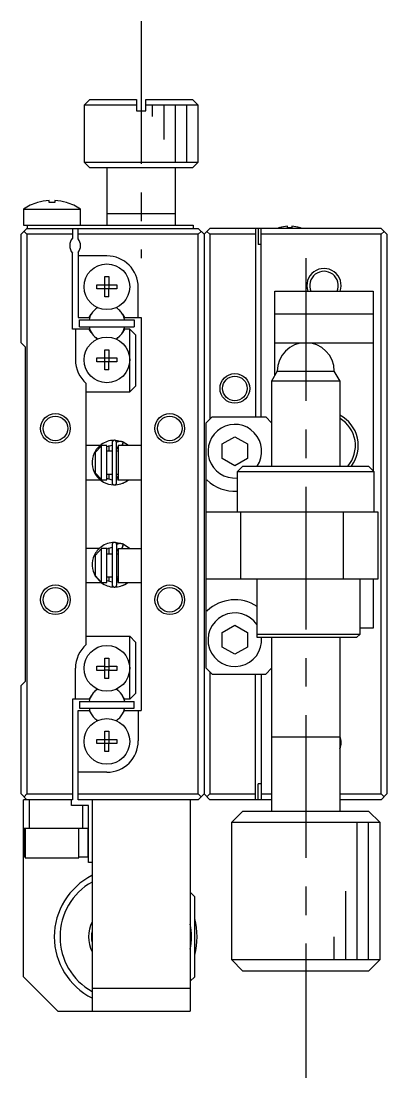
# Model space of a CAD drawing. Extents: x 37 to 349, y 38 to 247.
# Drawn here: x 37.2 to 69.2, y 109.9 to 202.4 of the extents above; entities that cross this region are included whole.
import ezdxf

# ---------------------------------------------------------------- set-up
doc = ezdxf.new("R2010")
doc.units = 0
doc.header["$LTSCALE"] = 10
doc.linetypes.add('CENTER', pattern=[2, 1.25, -0.25, 0.25, -0.25])
doc.layers.get('0').update_dxf_attribs({"linetype": 'CONTINUOUS'})
doc.layers.add('CENTER', color=1, linetype='CENTER')

msp = doc.modelspace()

# ---------------------------------------------------------------- linework, layer by layer
at = {"color": 7, "linetype": 'CONTINUOUS'}
for p, q in [((43.160134, 195.58944), (42.660134, 195.08944)), ((43.160134, 195.58944), (47.260134, 195.58944)), ((47.260134, 195.58944), (47.260134, 194.58944)), ((48.060134, 195.58944), (52.160134, 195.58944)), ((48.060134, 194.58944), (48.060134, 195.58944)), ((52.660134, 195.08944), (52.160134, 195.58944)), ((47.260134, 195.08944), (42.660134, 195.08944)), ((42.660134, 195.08944), (42.660134, 190.08944)), ((47.260134, 194.58944), (48.060134, 194.58944)), ((52.660134, 195.08944), (48.060134, 195.08944)), ((52.660134, 190.08944), (52.660134, 195.08944)), ((42.660134, 190.08944), (43.160134, 189.58944)), ((42.660134, 190.08944), (52.660134, 190.08944)), ((52.160134, 189.58944), (52.660134, 190.08944)), ((52.160134, 189.58944), (43.160134, 189.58944)), ((44.660134, 189.58944), (44.660134, 184.58944)), ((50.660134, 184.58944), (50.660134, 189.58944)), ((37.360134, 185.981097), (42.360134, 185.981097)), ((37.360134, 185.981097), (37.360134, 184.58944)), ((38.601545, 186.552021), (38.598201, 186.558876)), ((39.600134, 186.552021), (39.600134, 186.724393)), ((40.120134, 186.552021), (39.600134, 186.552021)), ((40.120134, 186.724393), (40.120134, 186.552021)), ((41.122067, 186.558876), (41.118724, 186.552021)), ((42.360134, 184.58944), (42.360134, 185.981097)), ((44.660134, 185.58944), (50.660134, 185.58944)), ((37.160134, 183.78944), (37.660134, 184.28944)), ((37.360134, 184.58944), (52.210134, 184.58944)), ((37.660134, 184.28944), (52.660134, 184.28944)), ((37.710134, 184.28944), (37.710134, 184.58944)), ((41.660134, 184.28944), (41.660134, 183.450878)), ((42.160134, 183.38944), (42.160134, 184.28944)), ((52.210134, 184.58944), (52.210134, 184.28944)), ((52.660134, 184.28944), (53.160134, 183.78944)), ((53.160134, 183.78944), (53.660134, 184.28944)), ((68.660134, 184.28944), (53.660134, 184.28944)), ((57.660134, 184.28944), (57.660134, 167.78944)), ((57.910134, 184.28944), (57.910134, 182.88944)), ((58.160134, 167.78944), (58.160134, 184.28944)), ((59.773773, 184.358962), (59.771518, 184.363584)), ((60.480134, 184.358962), (60.480134, 184.479299)), ((60.840134, 184.358962), (60.480134, 184.358962)), ((60.840134, 184.479299), (60.840134, 184.358962)), ((61.54875, 184.363584), (61.546496, 184.358962)), ((68.660134, 184.28944), (69.160134, 183.78944)), ((37.160134, 174.28944), (37.160134, 183.78944)), ((37.660134, 183.78944), (37.410134, 184.03944)), ((37.660134, 183.78944), (37.660134, 134.78944)), ((41.660134, 183.78944), (37.660134, 183.78944)), ((52.660134, 183.78944), (42.160134, 183.78944)), ((52.910134, 184.03944), (52.660134, 183.78944)), ((52.660134, 134.78944), (52.660134, 183.78944)), ((53.160134, 183.78944), (53.160134, 134.78944)), ((53.660134, 183.78944), (53.410134, 184.03944)), ((53.660134, 183.78944), (53.660134, 167.58944)), ((57.660134, 183.78944), (53.660134, 183.78944)), ((68.660134, 183.78944), (58.160134, 183.78944)), ((68.910134, 184.03944), (68.660134, 183.78944)), ((68.660134, 134.78944), (68.660134, 183.78944)), ((69.160134, 183.78944), (69.160134, 134.78944)), ((58.160134, 182.88944), (57.910134, 182.88944)), ((41.660134, 175.48944), (41.660134, 182.128002)), ((42.160134, 182.18944), (42.160134, 176.48944)), ((44.660134, 181.88944), (42.160134, 181.88944)), ((44.480134, 180.075801), (44.840134, 180.075801)), ((44.480134, 179.36944), (44.480134, 180.075801)), ((44.840134, 180.075801), (44.840134, 179.36944)), ((43.773773, 179.36944), (44.480134, 179.36944)), ((43.773773, 179.00944), (43.773773, 179.36944)), ((44.480134, 179.00944), (43.773773, 179.00944)), ((44.490506, 179.359068), (44.480134, 179.36944)), ((44.490506, 179.019812), (44.480134, 179.00944)), ((44.480134, 178.303078), (44.480134, 179.00944)), ((44.490506, 179.019812), (44.490506, 179.359068)), ((44.490506, 179.359068), (44.829762, 179.359068)), ((44.829762, 179.019812), (44.490506, 179.019812)), ((44.829762, 179.359068), (44.840134, 179.36944)), ((44.829762, 179.359068), (44.829762, 179.019812)), ((44.829762, 179.019812), (44.840134, 179.00944)), ((44.840134, 179.36944), (45.546496, 179.36944)), ((45.546496, 179.00944), (44.840134, 179.00944)), ((44.840134, 178.303078), (44.840134, 179.00944)), ((45.546496, 179.36944), (45.546496, 179.00944)), ((47.410134, 176.48944), (47.410134, 179.13944)), ((59.360134, 178.78944), (67.960134, 178.78944)), ((59.360134, 171.44303), (59.360134, 178.78944)), ((67.960134, 178.78944), (67.960134, 163.08944)), ((44.840134, 178.303078), (44.480134, 178.303078)), ((43.115722, 176.48944), (43.285319, 176.78319)), ((46.03495, 176.78319), (46.204546, 176.48944)), ((67.960134, 176.78944), (59.360134, 176.78944)), ((42.160134, 176.48944), (43.115722, 176.48944)), ((42.260134, 176.28944), (47.060134, 176.28944)), ((42.260134, 175.68944), (42.260134, 176.28944)), ((46.204546, 176.48944), (47.660134, 176.48944)), ((47.060134, 176.28944), (47.060134, 175.68944)), ((47.660134, 176.48944), (47.660134, 142.08944)), ((43.115722, 175.48944), (41.660134, 175.48944)), ((41.910134, 175.48944), (41.910134, 172.78944)), ((42.260134, 175.68944), (47.060134, 175.68944)), ((43.285319, 175.19569), (43.115722, 175.48944)), ((46.204546, 175.48944), (46.03495, 175.19569)), ((46.660134, 175.48944), (46.204546, 175.48944)), ((46.660134, 175.48944), (47.160134, 174.98944)), ((46.660134, 169.98944), (46.660134, 175.48944)), ((47.160134, 174.98944), (47.160134, 170.48944)), ((37.160134, 174.28944), (37.510134, 173.93944)), ((37.510134, 173.93944), (37.510134, 144.63944)), ((59.360134, 174.28944), (67.960134, 174.28944)), ((44.480134, 173.675801), (44.840134, 173.675801)), ((44.480134, 172.96944), (44.480134, 173.675801)), ((44.840134, 173.675801), (44.840134, 172.96944)), ((43.773773, 172.96944), (44.480134, 172.96944)), ((43.773773, 172.60944), (43.773773, 172.96944)), ((44.480134, 172.60944), (43.773773, 172.60944)), ((44.490506, 172.959068), (44.480134, 172.96944)), ((44.490506, 172.619812), (44.480134, 172.60944)), ((44.480134, 171.903078), (44.480134, 172.60944)), ((44.490506, 172.619812), (44.490506, 172.959068)), ((44.490506, 172.959068), (44.829762, 172.959068)), ((44.829762, 172.619812), (44.490506, 172.619812)), ((44.829762, 172.959068), (44.840134, 172.96944)), ((44.829762, 172.959068), (44.829762, 172.619812)), ((44.829762, 172.619812), (44.840134, 172.60944)), ((44.840134, 172.96944), (45.546496, 172.96944)), ((45.546496, 172.60944), (44.840134, 172.60944)), ((44.840134, 171.903078), (44.840134, 172.60944)), ((45.546496, 172.96944), (45.546496, 172.60944)), ((44.840134, 171.903078), (44.480134, 171.903078)), ((59.560134, 171.78944), (59.060134, 170.923414)), ((59.560134, 171.78944), (64.560134, 171.78944)), ((65.060134, 170.923414), (64.560134, 171.78944)), ((42.860134, 147.868502), (42.860134, 170.710378)), ((47.160134, 170.48944), (46.660134, 169.98944)), ((59.060134, 170.923414), (59.060134, 163.48944)), ((65.060134, 170.923414), (59.060134, 170.923414)), ((65.060134, 163.48944), (65.060134, 170.923414)), ((42.860134, 169.98944), (46.660134, 169.98944)), ((53.860134, 167.78944), (53.360134, 167.28944)), ((53.860134, 167.78944), (58.560134, 167.78944)), ((59.060134, 167.28944), (58.560134, 167.78944)), ((53.360134, 145.78944), (53.360134, 167.28944)), ((46.081163, 165.588442), (45.33962, 165.746167)), ((45.511603, 165.579325), (45.509845, 165.578488)), ((45.543193, 165.593341), (45.511603, 165.579325)), ((45.57543, 165.605761), (45.543193, 165.593341)), ((45.608236, 165.616553), (45.57543, 165.605761)), ((45.641529, 165.625691), (45.608236, 165.616553)), ((45.67523, 165.633155), (45.641529, 165.625691)), ((45.709255, 165.638925), (45.67523, 165.633155)), ((45.74352, 165.642988), (45.709255, 165.638925)), ((45.777943, 165.645334), (45.74352, 165.642988)), ((45.81244, 165.645957), (45.777943, 165.645334)), ((45.846925, 165.644856), (45.81244, 165.645957)), ((45.881315, 165.642032), (45.846925, 165.644856)), ((45.915526, 165.637493), (45.881315, 165.642032)), ((45.949473, 165.631249), (45.915526, 165.637493)), ((45.983075, 165.623315), (45.949473, 165.631249)), ((46.016247, 165.61371), (45.983075, 165.623315)), ((46.087962, 165.585529), (45.98394, 165.289421)), ((46.048908, 165.602457), (46.016247, 165.61371)), ((46.079299, 165.590303), (46.048908, 165.602457)), ((46.077966, 165.590584), (46.079959, 165.589929)), ((46.565934, 165.289474), (46.078858, 165.589451)), ((46.079959, 165.589929), (46.081437, 165.588083)), ((46.081437, 165.588083), (46.082392, 165.585061)), ((46.08271, 165.575568), (46.082071, 165.569159)), ((46.082392, 165.585061), (46.082817, 165.58088)), ((46.082817, 165.58088), (46.08271, 165.575568)), ((54.760134, 165.424525), (55.860134, 166.05961)), ((55.860134, 166.05961), (56.960134, 165.424525)), ((44.059668, 165.28944), (42.860134, 165.28944)), ((43.660134, 164.705955), (44.160134, 165.235123)), ((43.660134, 162.872925), (43.660134, 164.705955)), ((44.660134, 165.28944), (44.160134, 165.28944)), ((44.160134, 165.28944), (44.160134, 162.28944)), ((44.660124, 165.204366), (45.112257, 165.335468)), ((44.660134, 162.28944), (44.660134, 165.28944)), ((45.112285, 164.78944), (44.660134, 164.78944)), ((44.860134, 164.78944), (44.860134, 165.28944)), ((45.112285, 165.547486), (45.112285, 162.047486)), ((45.512285, 162.047486), (45.512285, 165.547486)), ((45.512285, 164.945875), (45.660102, 165.205801)), ((45.660134, 164.78944), (45.512285, 164.78944)), ((45.660134, 165.28944), (45.660134, 162.28944)), ((47.660134, 165.28944), (45.660134, 165.28944)), ((45.979735, 165.301264), (45.97341, 165.28944)), ((45.986196, 165.313769), (45.979735, 165.301264)), ((45.992751, 165.326875), (45.986196, 165.313769)), ((45.999357, 165.340497), (45.992751, 165.326875)), ((46.005972, 165.354545), (45.999357, 165.340497)), ((46.012552, 165.368931), (46.005972, 165.354545)), ((46.019055, 165.383559), (46.012552, 165.368931)), ((46.025439, 165.398335), (46.019055, 165.383559)), ((46.031662, 165.413163), (46.025439, 165.398335)), ((46.037684, 165.427948), (46.031662, 165.413163)), ((46.043467, 165.442593), (46.037684, 165.427948)), ((46.048972, 165.457004), (46.043467, 165.442593)), ((46.054163, 165.471086), (46.048972, 165.457004)), ((46.059008, 165.484749), (46.054163, 165.471086)), ((46.063475, 165.497905), (46.059008, 165.484749)), ((46.067534, 165.510467), (46.063475, 165.497905)), ((46.07116, 165.522355), (46.067534, 165.510467)), ((46.074329, 165.533491), (46.07116, 165.522355)), ((46.07702, 165.543804), (46.074329, 165.533491)), ((46.079217, 165.553226), (46.07702, 165.543804)), ((46.080904, 165.561696), (46.079217, 165.553226)), ((46.082071, 165.569159), (46.080904, 165.561696)), ((54.760134, 164.154355), (54.760134, 165.424525)), ((56.960134, 165.424525), (56.960134, 164.154355)), ((55.860134, 163.519269), (54.760134, 164.154355)), ((56.960134, 164.154355), (55.860134, 163.519269)), ((44.160134, 162.343757), (43.660134, 162.872925)), ((56.560134, 163.48944), (56.060134, 162.98944)), ((68.060134, 162.98944), (56.060134, 162.98944)), ((56.060134, 162.98944), (56.060134, 159.48944)), ((56.560134, 163.48944), (67.560134, 163.48944)), ((68.060134, 162.98944), (67.560134, 163.48944)), ((68.060134, 159.48944), (68.060134, 162.98944)), ((42.860134, 162.28944), (44.078872, 162.28944)), ((44.160134, 162.28944), (44.660134, 162.28944)), ((45.112283, 162.259806), (44.660066, 162.390338)), ((44.660134, 162.78944), (45.112285, 162.78944)), ((44.860134, 162.313964), (44.860134, 162.78944)), ((45.512285, 162.78944), (45.660134, 162.78944)), ((45.660095, 162.389176), (45.512285, 162.649097)), ((45.673495, 162.288634), (45.512287, 162.259488)), ((45.660134, 162.28944), (47.660134, 162.28944)), ((46.020607, 161.981889), (46.079299, 162.00467)), ((46.077966, 162.004389), (46.077659, 162.00512)), ((46.079299, 162.00467), (46.077966, 162.004389)), ((46.079057, 162.005606), (46.131987, 162.029209)), ((53.429313, 162.271284), (53.360134, 162.241912)), ((45.334262, 161.848714), (45.43505, 161.852352)), ((53.360134, 159.48944), (68.360134, 159.48944)), ((56.360134, 159.48944), (56.360134, 153.58944)), ((65.360134, 153.58944), (65.360134, 159.48944)), ((68.360134, 159.48944), (68.360134, 153.58944)), ((44.660012, 156.25734), (45.122996, 156.39351)), ((45.123024, 156.605529), (45.123024, 153.105529)), ((46.091902, 156.646485), (45.350359, 156.804209)), ((45.522342, 156.637367), (45.520584, 156.636531)), ((45.553932, 156.651384), (45.522342, 156.637367)), ((45.523024, 153.105529), (45.523024, 156.605529)), ((45.586169, 156.663803), (45.553932, 156.651384)), ((45.618975, 156.674595), (45.586169, 156.663803)), ((45.652269, 156.683734), (45.618975, 156.674595)), ((45.685969, 156.691197), (45.652269, 156.683734)), ((45.719994, 156.696967), (45.685969, 156.691197)), ((45.754259, 156.70103), (45.719994, 156.696967)), ((45.788683, 156.703376), (45.754259, 156.70103)), ((45.823179, 156.703999), (45.788683, 156.703376)), ((45.857664, 156.702898), (45.823179, 156.703999)), ((45.892054, 156.700075), (45.857664, 156.702898)), ((45.926265, 156.695536), (45.892054, 156.700075)), ((45.960213, 156.689292), (45.926265, 156.695536)), ((46.098701, 156.643571), (45.958854, 156.28942)), ((45.993814, 156.681358), (45.960213, 156.689292)), ((45.976861, 156.334416), (45.97113, 156.324606)), ((45.982804, 156.345025), (45.976861, 156.334416)), ((45.988923, 156.356366), (45.982804, 156.345025)), ((45.995179, 156.368371), (45.988923, 156.356366)), ((46.026987, 156.671752), (45.993814, 156.681358)), ((46.001535, 156.380965), (45.995179, 156.368371)), ((46.007952, 156.394072), (46.001535, 156.380965)), ((46.01439, 156.407611), (46.007952, 156.394072)), ((46.020809, 156.421498), (46.01439, 156.407611)), ((46.027171, 156.435649), (46.020809, 156.421498)), ((46.059647, 156.660499), (46.026987, 156.671752)), ((46.033436, 156.449977), (46.027171, 156.435649)), ((46.039565, 156.464394), (46.033436, 156.449977)), ((46.045522, 156.478811), (46.039565, 156.464394)), ((46.05127, 156.49314), (46.045522, 156.478811)), ((46.056772, 156.507293), (46.05127, 156.49314)), ((46.061997, 156.521183), (46.056772, 156.507293)), ((46.090038, 156.648345), (46.059647, 156.660499)), ((46.06691, 156.534725), (46.061997, 156.521183)), ((46.071484, 156.547835), (46.06691, 156.534725)), ((46.075688, 156.560434), (46.071484, 156.547835)), ((46.079498, 156.572444), (46.075688, 156.560434)), ((46.08289, 156.583791), (46.079498, 156.572444)), ((46.085843, 156.594406), (46.08289, 156.583791)), ((46.08834, 156.604223), (46.085843, 156.594406)), ((46.090364, 156.613183), (46.08834, 156.604223)), ((46.088705, 156.648627), (46.090651, 156.648005)), ((46.642726, 156.28949), (46.089597, 156.647494)), ((46.091904, 156.621229), (46.090364, 156.613183)), ((46.090651, 156.648005), (46.09211, 156.646256)), ((46.09295, 156.628314), (46.091904, 156.621229)), ((46.09211, 156.646256), (46.093074, 156.643392)), ((46.093495, 156.634393), (46.09295, 156.628314)), ((46.093074, 156.643392), (46.093536, 156.639429)), ((46.093536, 156.639429), (46.093495, 156.634393)), ((44.004141, 156.28944), (42.860134, 156.28944)), ((43.660134, 155.705955), (44.160134, 156.235123)), ((43.660134, 153.872925), (43.660134, 155.705955)), ((44.660134, 156.28944), (44.160134, 156.28944)), ((44.160134, 156.28944), (44.160134, 153.28944)), ((44.660134, 153.28944), (44.660134, 156.28944)), ((45.123024, 155.78944), (44.660134, 155.78944)), ((44.860134, 156.28944), (44.734122, 156.28944)), ((44.860134, 155.78944), (44.860134, 156.28944)), ((45.523024, 156.003918), (45.660089, 156.257225)), ((45.660134, 155.78944), (45.523024, 155.78944)), ((45.660134, 156.28955), (47.660134, 156.288922)), ((45.660134, 156.28944), (45.660134, 153.28944)), ((45.951005, 156.294467), (45.946828, 156.28944)), ((45.955552, 156.300538), (45.951005, 156.294467)), ((45.960443, 156.307615), (45.955552, 156.300538)), ((45.965646, 156.315654), (45.960443, 156.307615)), ((45.97113, 156.324606), (45.965646, 156.315654)), ((43.644022, 153.865995), (44.164138, 153.288933)), ((44.160134, 153.343757), (43.660134, 153.872925)), ((44.660134, 153.78944), (45.123024, 153.78944)), ((44.860134, 153.375444), (44.860134, 153.78944)), ((45.523024, 153.78944), (45.660134, 153.78944)), ((45.660107, 153.453821), (45.523024, 153.70714)), ((68.360134, 153.58944), (53.360134, 153.58944)), ((57.810134, 148.48944), (57.810134, 153.58944)), ((66.810134, 148.78944), (66.810134, 153.58944)), ((67.960134, 153.58944), (67.960134, 149.28944)), ((42.860134, 153.28944), (44.660134, 153.28944)), ((45.123022, 153.317848), (44.660082, 153.453406)), ((45.345001, 152.906756), (45.445789, 152.910395)), ((45.660214, 153.341822), (45.523026, 153.31753)), ((45.660134, 153.28944), (47.660134, 153.28944)), ((46.031346, 153.03993), (46.090038, 153.062713)), ((46.08358, 153.064397), (46.086222, 153.062943)), ((46.088705, 153.062431), (46.088398, 153.063163)), ((46.090038, 153.062713), (46.088705, 153.062431)), ((46.089796, 153.063649), (46.142726, 153.087251)), ((53.360134, 150.836968), (53.429313, 150.807595)), ((54.760134, 148.924525), (55.860134, 149.55961)), ((55.860134, 149.55961), (56.960134, 148.924525)), ((67.960134, 149.28944), (66.810134, 149.28944)), ((42.860134, 148.58944), (46.660134, 148.58944)), ((46.660134, 148.58944), (47.160134, 148.08944)), ((46.660134, 143.08944), (46.660134, 148.58944)), ((47.160134, 148.08944), (47.160134, 143.58944)), ((54.760134, 147.654355), (54.760134, 148.924525)), ((56.960134, 148.924525), (56.960134, 147.654355)), ((57.810134, 148.78944), (66.810134, 148.78944)), ((66.510134, 148.48944), (57.810134, 148.48944)), ((59.060134, 148.48944), (59.060134, 133.28944)), ((65.060134, 133.28944), (65.060134, 148.48944)), ((66.510134, 148.48944), (66.810134, 148.78944)), ((55.860134, 147.019269), (54.760134, 147.654355)), ((56.960134, 147.654355), (55.860134, 147.019269)), ((44.480134, 146.675801), (44.840134, 146.675801)), ((44.480134, 145.96944), (44.480134, 146.675801)), ((44.840134, 146.675801), (44.840134, 145.96944)), ((41.910134, 143.08944), (41.910134, 145.78944)), ((43.773773, 145.96944), (44.480134, 145.96944)), ((43.773773, 145.60944), (43.773773, 145.96944)), ((44.480134, 145.60944), (43.773773, 145.60944)), ((44.490506, 145.959068), (44.480134, 145.96944)), ((44.490506, 145.619812), (44.480134, 145.60944)), ((44.480134, 144.903078), (44.480134, 145.60944)), ((44.490506, 145.619812), (44.490506, 145.959068)), ((44.490506, 145.959068), (44.829762, 145.959068)), ((44.829762, 145.619812), (44.490506, 145.619812)), ((44.829762, 145.959068), (44.840134, 145.96944)), ((44.829762, 145.959068), (44.829762, 145.619812)), ((44.829762, 145.619812), (44.840134, 145.60944)), ((44.840134, 145.96944), (45.546496, 145.96944)), ((45.546496, 145.60944), (44.840134, 145.60944)), ((44.840134, 144.903078), (44.840134, 145.60944)), ((45.546496, 145.96944), (45.546496, 145.60944)), ((53.360134, 145.78944), (53.860134, 145.28944)), ((53.660134, 145.48944), (53.660134, 134.78944)), ((53.860134, 145.28944), (58.560134, 145.28944)), ((57.660134, 134.28944), (57.660134, 145.28944)), ((58.160134, 145.28944), (58.160134, 134.28944)), ((58.560134, 145.28944), (59.060134, 145.78944)), ((37.510134, 144.63944), (37.160134, 144.28944)), ((44.840134, 144.903078), (44.480134, 144.903078)), ((37.160134, 134.78944), (37.160134, 144.28944)), ((43.285319, 143.38319), (43.115722, 143.08944)), ((46.204546, 143.08944), (46.03495, 143.38319)), ((47.160134, 143.58944), (46.660134, 143.08944)), ((43.115722, 143.08944), (41.660134, 143.08944)), ((41.660134, 143.08944), (41.660134, 134.28944)), ((42.260134, 142.88944), (47.060134, 142.88944)), ((42.260134, 142.88944), (42.260134, 142.28944)), ((46.660134, 143.08944), (46.204546, 143.08944)), ((47.060134, 142.28944), (47.060134, 142.88944)), ((42.160134, 142.08944), (43.115722, 142.08944)), ((42.160134, 134.28944), (42.160134, 142.08944)), ((42.260134, 142.28944), (47.060134, 142.28944)), ((43.115722, 142.08944), (43.285319, 141.79569)), ((46.03495, 141.79569), (46.204546, 142.08944)), ((46.204546, 142.08944), (47.660134, 142.08944)), ((47.410134, 142.08944), (47.410134, 139.43944)), ((44.480134, 140.275801), (44.840134, 140.275801)), ((44.480134, 139.56944), (44.480134, 140.275801)), ((44.840134, 140.275801), (44.840134, 139.56944)), ((59.060129, 139.78944), (65.060139, 139.78944)), ((43.773773, 139.56944), (44.480134, 139.56944)), ((43.773773, 139.20944), (43.773773, 139.56944)), ((44.480134, 139.20944), (43.773773, 139.20944)), ((44.490506, 139.559068), (44.480134, 139.56944)), ((44.490506, 139.219812), (44.480134, 139.20944)), ((44.480134, 138.503078), (44.480134, 139.20944)), ((44.490506, 139.219812), (44.490506, 139.559068)), ((44.490506, 139.559068), (44.829762, 139.559068)), ((44.829762, 139.219812), (44.490506, 139.219812)), ((44.829762, 139.559068), (44.840134, 139.56944)), ((44.829762, 139.559068), (44.829762, 139.219812)), ((44.829762, 139.219812), (44.840134, 139.20944)), ((44.840134, 139.56944), (45.546496, 139.56944)), ((45.546496, 139.20944), (44.840134, 139.20944)), ((44.840134, 138.503078), (44.840134, 139.20944)), ((45.546496, 139.56944), (45.546496, 139.20944)), ((44.840134, 138.503078), (44.480134, 138.503078)), ((44.660134, 136.68944), (42.160134, 136.68944)), ((58.160134, 135.68944), (57.910134, 135.68944)), ((57.910134, 134.28944), (57.910134, 135.68944)), ((37.160134, 134.78944), (37.660134, 134.28944)), ((41.660134, 134.28944), (37.360134, 134.28944)), ((37.360134, 118.78944), (37.360134, 134.28944)), ((37.410134, 134.53944), (37.660134, 134.78944)), ((37.660134, 134.78944), (41.660134, 134.78944)), ((37.860134, 134.28944), (37.860134, 131.78944)), ((41.560134, 133.78944), (41.560134, 134.28944)), ((42.160134, 134.78944), (52.660134, 134.78944)), ((52.660134, 134.28944), (42.160134, 134.28944)), ((43.360134, 134.28944), (43.360134, 115.78944)), ((51.960134, 134.28944), (51.960134, 115.78944)), ((52.660134, 134.78944), (52.910134, 134.53944)), ((53.160134, 134.78944), (52.660134, 134.28944)), ((53.660134, 134.28944), (53.160134, 134.78944)), ((53.410134, 134.53944), (53.660134, 134.78944)), ((53.660134, 134.78944), (57.660134, 134.78944)), ((59.060134, 134.28944), (53.660134, 134.28944)), ((58.160134, 134.78944), (59.060134, 134.78944)), ((65.060134, 134.78944), (68.660134, 134.78944)), ((68.660134, 134.28944), (65.060134, 134.28944)), ((68.660134, 134.78944), (68.910134, 134.53944)), ((68.660134, 134.28944), (69.160134, 134.78944)), ((43.060134, 133.78944), (41.560134, 133.78944)), ((42.560134, 131.78944), (42.560134, 133.78944)), ((43.060134, 128.78944), (43.060134, 133.78944)), ((56.560134, 133.28944), (55.560134, 132.28944)), ((56.560134, 133.28944), (67.560134, 133.28944)), ((68.560134, 132.28944), (67.560134, 133.28944)), ((55.560134, 132.28944), (55.560134, 120.28944)), ((68.560134, 132.28944), (55.560134, 132.28944)), ((68.560134, 120.28944), (68.560134, 132.28944)), ((37.360134, 131.78944), (43.060134, 131.78944)), ((37.429313, 131.78944), (37.429313, 129.28944)), ((37.510134, 131.78944), (37.510134, 129.18944)), ((42.210134, 129.18944), (42.210134, 131.78944)), ((43.019871, 129.28944), (43.019871, 131.78944)), ((37.510134, 129.28944), (37.360134, 129.28944)), ((37.510134, 129.18944), (42.210134, 129.18944)), ((42.210134, 129.28944), (43.060134, 129.28944)), ((43.360134, 128.78944), (43.060134, 128.78944)), ((52.360134, 125.78944), (51.960134, 126.18944)), ((52.360134, 118.78944), (52.360134, 125.78944)), ((55.560134, 120.28944), (68.560134, 120.28944)), ((55.560134, 120.28944), (56.560134, 119.28944)), ((67.560134, 119.28944), (68.560134, 120.28944)), ((37.360134, 118.78944), (40.360134, 115.78944)), ((51.960134, 118.38944), (52.360134, 118.78944)), ((67.560134, 119.28944), (56.560134, 119.28944)), ((43.360134, 117.78944), (51.960134, 117.78944)), ((40.360134, 115.78944), (51.960134, 115.78944))]:
    msp.add_line(p, q, dxfattribs=at)
at = {"color": 3, "linetype": 'CONTINUOUS'}
for p, q in [((48.660134, 194.08944), (48.660134, 195.08944)), ((49.660134, 192.08944), (49.660134, 195.08944)), ((50.660134, 190.08944), (50.660134, 195.08944)), ((51.660134, 190.08944), (51.660134, 195.08944)), ((66.560134, 120.28944), (66.560134, 132.28944)), ((67.560134, 120.28944), (67.560134, 132.28944)), ((65.560134, 120.28944), (65.560134, 126.28944)), ((64.560134, 120.28944), (64.560134, 122.28944))]:
    msp.add_line(p, q, dxfattribs=at)
at = {"color": 7, "linetype": 'CONTINUOUS'}
for centre, radius in [((44.660134, 179.18944), 2), ((44.660134, 172.78944), 2), ((55.860134, 170.28944), 1.075), ((40.160134, 166.78944), 1.075), ((50.160134, 166.78944), 1.075), ((40.160134, 151.78944), 1.075), ((50.160134, 151.78944), 1.075), ((44.660134, 145.78944), 2), ((44.660134, 139.38944), 2)]:
    msp.add_circle(centre, radius, dxfattribs=at)
at = {"color": 3, "linetype": 'CONTINUOUS'}
for centre in [(55.860134, 170.28944), (40.160134, 166.78944), (50.160134, 166.78944), (40.160134, 151.78944), (50.160134, 151.78944)]:
    msp.add_circle(centre, 1.3, dxfattribs=at)
at = {"color": 7, "linetype": 'CONTINUOUS'}
for centre, radius, start, end in [((39.860134, 182.23944), 4.5, 106.285843, 123.748989), ((39.860134, 182.23944), 4.492483, 93.317816, 106.26943), ((39.860134, 182.23944), 4.492483, 73.73057, 86.682184), ((39.860134, 182.23944), 4.5, 56.251011, 73.714157), ((60.660134, 181.28944), 3.2, 106.122533, 110.364135), ((60.660134, 181.28944), 3.194933, 93.229709, 106.106712), ((60.660134, 181.28944), 3.194933, 73.893288, 86.770291), ((60.660134, 181.28944), 3.2, 69.635865, 73.877467), ((42.410134, 182.78944), 1, 138.590378, 221.409622), ((41.360134, 182.78944), 1, 323.130102, 36.869898), ((44.660134, 179.13944), 2.75, 0, 90), ((63.660134, 179.28944), 1.25, 336.421822, 203.578178), ((44.660134, 175.989439), 1.5875, 149.999969, 169.10691), ((44.660134, 175.98944), 1.5875, 135, 150), ((44.775134, 175.87463), 1.75, 121.886504, 135.004406), ((44.660134, 175.989439), 1.5875, 120.433182, 134.999974), ((44.660134, 175.989439), 1.5875, 45.000026, 59.566818), ((44.545134, 175.87463), 1.75, 44.995594, 58.113496), ((44.660134, 175.98944), 1.5875, 30, 45), ((44.660134, 175.989439), 1.5875, 10.89309, 30.000031), ((44.660134, 175.989439), 1.5875, 190.893016, 239.566737), ((44.775134, 176.10425), 1.75, 224.995594, 238.113496), ((44.660134, 175.989439), 1.5875, 300.433263, 349.106984), ((44.545134, 176.10425), 1.75, 301.886504, 315.004406), ((62.060134, 171.78944), 2.5, 0, 180), ((44.660134, 172.78944), 2.75, 180, 229.114807), ((63.660134, 165.28944), 3, 323.130102, 62.181861), ((63.660134, 165.28944), 2.75, 319.114807, 59.396705), ((55.860134, 164.78944), 2.35, 326.413761, 274.882142), ((45.314431, 163.790419), 1.956028, 90.75808874, 125.76486754), ((45.312285, 165.547486), 0.2, 0, 180), ((45.322053, 163.789463), 1.961267, 125.92921791, 155.29606991), ((45.312211, 163.797586), 1.948934, 155.39210774, 269.18266302), ((45.312285, 162.047486), 0.2, 180, 0), ((45.309446, 163.804634), 1.956318, 273.68116935, 309.22617773), ((55.860134, 164.78944), 3.5, 226.010986, 273.275829), ((45.332792, 154.847506), 1.961267, 125.92921791, 155.29606991), ((45.325168, 154.848461), 1.956028, 90.75804249, 125.76482129), ((45.323024, 156.605529), 0.2, 0, 180), ((45.323098, 154.855683), 1.949046, 155.39536419, 210.51612841), ((45.323644, 154.856427), 1.949742, 233.508947, 269.162609), ((45.323024, 153.105529), 0.2, 180, 0), ((45.319722, 154.864764), 1.958431, 273.69077113, 306.43930899), ((55.860134, 148.28944), 3.5, 56.141563, 133.989014), ((55.860134, 148.28944), 2.35, 33.923112, 4.882142), ((44.660134, 145.78944), 2.75, 130.885193, 180), ((44.660134, 142.589441), 1.5875, 120.433263, 169.106984), ((44.775134, 142.47463), 1.75, 121.886504, 135.004406), ((44.660134, 142.589441), 1.5875, 10.893016, 59.566737), ((44.545134, 142.47463), 1.75, 44.995594, 58.113496), ((44.660134, 142.589441), 1.5875, 190.89309, 210), ((44.660134, 142.58944), 1.5875, 210, 225), ((44.660134, 142.58944), 1.5875, 315, 330), ((44.660134, 142.589441), 1.5875, 329.999969, 349.10691), ((44.775134, 142.70425), 1.75, 224.995594, 238.113496), ((44.660134, 142.589441), 1.5875, 225.000026, 239.566818), ((44.660134, 142.589441), 1.5875, 300.433182, 314.999974), ((44.545134, 142.70425), 1.75, 301.886504, 315.004406), ((44.660134, 139.43944), 2.75, 270, 0), ((46.060134, 122.28944), 6, 116.743684, 243.256316), ((46.060134, 122.28944), 5.5, 119.400351, 240.599649), ((46.060134, 122.28944), 3, 154.158067, 205.841933), ((46.060134, 122.28944), 6, 349.524686, 10.475314), ((46.060134, 122.28944), 6.5, 345.749967, 14.250033)]:
    msp.add_arc(centre, radius, start, end, dxfattribs=at)
at = {"color": 3, "linetype": 'CONTINUOUS'}
for centre, radius, start, end in [((63.660134, 179.28944), 1.5, 340.528779, 199.471221), ((63.660134, 139.28944), 1.5, 338.96053, 21.03947), ((46.060134, 122.28944), 2.75, 169.057501, 190.942499)]:
    msp.add_arc(centre, radius, start, end, dxfattribs=at)
at = {"layer": 'CENTER', "color": 1, "linetype": 'CENTER'}
for p, q in [((47.660134, 202.43944), (47.660134, 181.68944)), ((62.060134, 181.68944), (62.060134, 109.93944))]:
    msp.add_line(p, q, dxfattribs=at)

doc.saveas('drawing.dxf')
